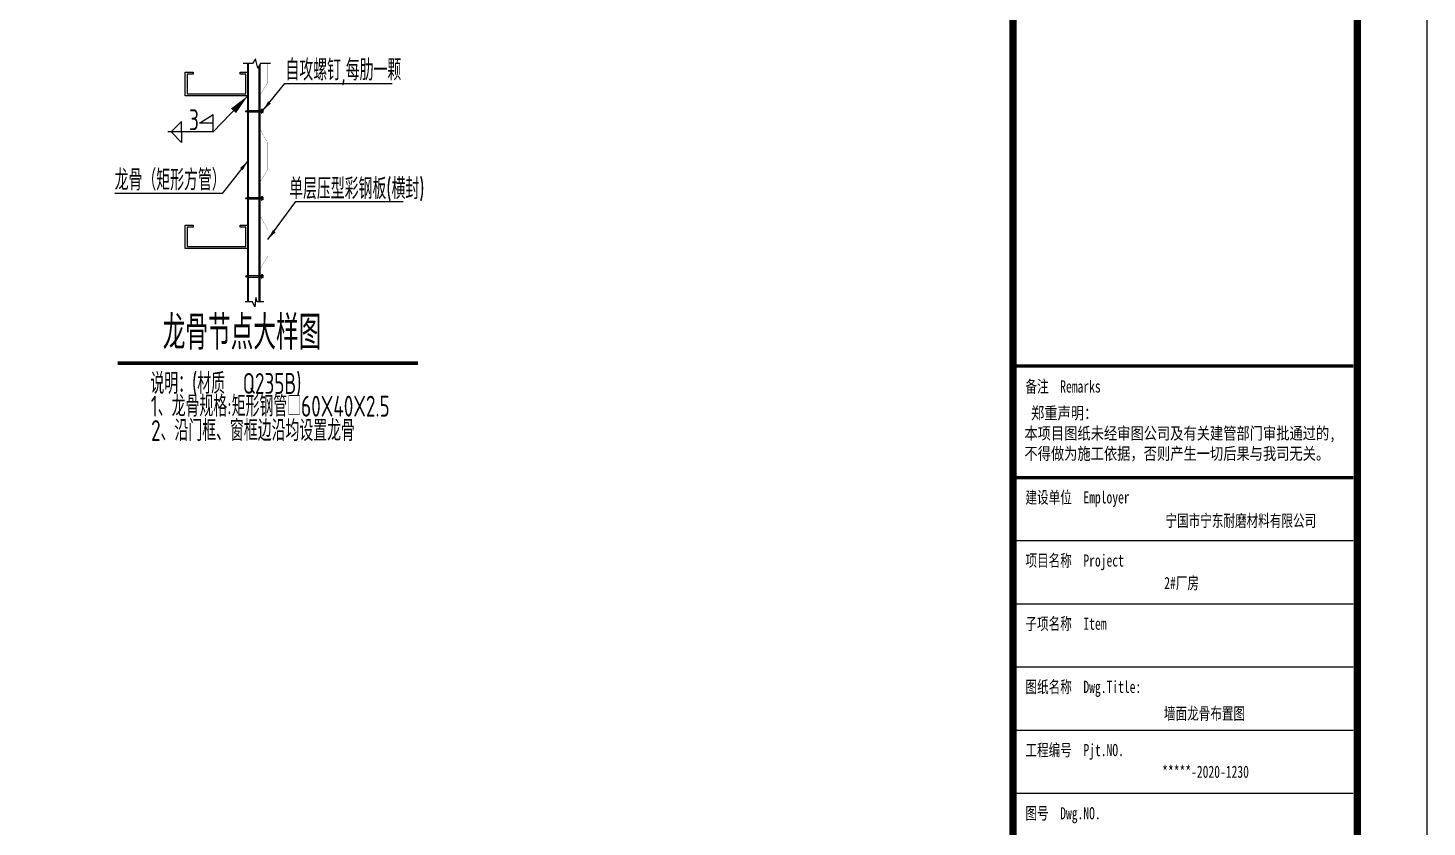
# Model space of a CAD drawing. Extents: x -33967 to 1773478, y -1022458 to -784650.
# Drawn here: x 1600384 to 1640606, y -999937 to -976974 of the extents above; entities that cross this region are included whole.
import ezdxf
from ezdxf.enums import TextEntityAlignment as Align

# ---------------------------------------------------------------- set-up
doc = ezdxf.new("R2010")
doc.units = 0
doc.header["$LTSCALE"] = 1000
doc.header["$MEASUREMENT"] = 0
for name, color, linetype in [('AXIS', 3, 'Continuous'), ('LT', 27, 'Continuous'), ('PUB_TEXT', 7, 'Continuous'), ('PUB_TITLE', 4, 'Continuous'), ('TEXT', 7, 'Continuous'), ('WELD', 7, 'Continuous')]:
    doc.layers.add(name, color=color, linetype=linetype)
doc.layers.add('DIM_SYMB', color=3, linetype='Continuous', transparency=0.9)
doc.styles.add('_gyy_title_ST', font='', dxfattribs={"width": 0.8})
doc.styles.add('_TCH_DIM_T3', font='SIMPLEX', dxfattribs={"width": 0.705882, "bigfont": 'GBCBIG'})
doc.styles.get("Standard").update_dxf_attribs({"font": 'gbenor.shx', "bigfont": 'gbcbig.shx'})
doc.styles.add('标准字体', font='tssdeng.shx', dxfattribs={"width": 0.7, "bigfont": 'tssdchn.shx'})
doc.styles.get('_gyy_title_ST').set_extended_font_data('SimSun')
doc.dimstyles.new('TCH-200-1', dxfattribs={"dimtxt": 595, "dimasz": 200, "dimexe": 500, "dimexo": 600, "dimgap": 252.5, "dimtad": 1, "dimdec": 0, "dimzin": 0, "dimdsep": 46, "dimtxsty": '_TCH_DIM_T3', "dimblk": 'ARCHTICK', "dimcen": 0.09, "dimclrd": 3, "dimclre": 3, "dimclrt": 7, "dimazin": 2, "dimtfac": 1, "dimtdec": 0, "dimtix": 1, "dimtmove": 2, "dimatfit": 3, "dimfxl": 1, "dimtolj": 1, "dimtzin": 0, "dimarcsym": 0})
doc.dimstyles.new('TSSD_LEADER_STYLE_600.0', dxfattribs={"dimtxt": 0.18, "dimasz": 600, "dimexe": 0.18, "dimexo": 0.0625, "dimgap": 0.09, "dimtad": 0, "dimtih": 1, "dimtoh": 1, "dimdec": 4, "dimzin": 0, "dimdsep": 46, "dimtxsty": 'Standard', "dimcen": 0.09, "dimadec": 0, "dimazin": 0, "dimtfac": 1, "dimtdec": 4, "dimtofl": 0, "dimtmove": 0, "dimatfit": 3, "dimfxl": 1, "dimtolj": 1, "dimtzin": 0, "dimarcsym": 0})

# ---------------------------------------------------------------- blocks, each defined once
blk = doc.blocks.new('_WELD001')
at = {"linetype": 'ByBlock'}
h = blk.add_hatch(color=0, dxfattribs=at)
h.paths.add_polyline_path([(0.8, 0.5), (0, 1), (0, 0.5)], flags=16)
edge = h.paths.add_edge_path()
edge.add_line((0.8, 0.5), (0, 1))
edge.add_line((0, 0.5), (0.8, 0.5))
edge.add_line((0, 0), (0, 1))
at = {"color": 0, "linetype": 'ByBlock'}
for p, q in [((0, 0), (0, 1)), ((0.8, 0.5), (0, 1)), ((0, 0.5), (0.8, 0.5))]:
    blk.add_line(p, q, dxfattribs=at)
blk = doc.blocks.new('_WELD004')
at = {"color": 0, "linetype": 'ByBlock'}
for p, q in [((0, 1), (1, 0)), ((0, 0), (0, 1))]:
    blk.add_line(p, q, dxfattribs=at)
blk = doc.blocks.new('_ArchTick')
at = {"color": 0, "linetype": 'ByBlock', "const_width": 0.4}
blk.add_lwpolyline([(-0.5, -0.5), (0.5, 0.5)], dxfattribs=at)
blk = doc.blocks.new('*X15')
at = {"color": 0}
for p, q in [((903710.7, -307545.5), (903713.7, -307542.6)), ((903710.7, -307554.3), (903716.7, -307548.3)), ((903710.7, -307563.2), (903716.7, -307557.2)), ((903710.7, -307572), (903716.7, -307566)), ((903710.7, -307580.9), (903716.7, -307574.9)), ((903710.7, -307589.7), (903716.7, -307583.7)), ((903710.7, -307598.5), (903716.7, -307592.5)), ((903712.2, -307606), (903716.1, -307602))]:
    blk.add_line(p, q, dxfattribs=at)
blk = doc.blocks.new('AUDIT_I_040821143925-1')
at = {"linetype": 'Continuous', "ltscale": 20, "xscale": -0.899999999919668, "yscale": 0.8999999999068677, "zscale": 0.9, "rotation": 269.9996944201824}
blk.add_blockref('*X15', (276843.2, -813343.8), dxfattribs=at)
blk = doc.blocks.new('GD')
at = {"linetype": 'Continuous', "ltscale": 20}
for p, q in [((0, 1.3), (15, 3.6)), ((0, -1.3), (0, 1.3)), ((15, 3.6), (137.5, 3.6)), ((108.1, -3.6), (108.1, 3.6)), ((137.5, -9.7), (137.5, 9.7)), ((137.5, 9.7), (140.8, 9.7)), ((140.8, -9.7), (140.8, 9.7)), ((148.5, 7.5), (140.8, 7.5)), ((148.5, 3.4), (140.8, 3.4)), ((150, -5.5), (150, 5.4)), ((0, -1.3), (15, -3.6)), ((15, -3.6), (137.5, -3.6)), ((137.5, -9.7), (140.8, -9.7)), ((148.5, -3.4), (140.8, -3.4)), ((148.5, -7.5), (140.8, -7.5))]:
    blk.add_line(p, q, dxfattribs=at)
blk.add_ellipse((148.5, 5.4), major_axis=(0, 2.08), ratio=0.698493, start_param=3.141597, end_param=6.28319, dxfattribs=at)
at = {"linetype": 'Continuous', "ltscale": 20, "extrusion": (0, 0, -1)}
for centre, major_axis, ratio, start_param, end_param in [((148.5, 0), (0, 3.37), 0.429967, -0.000017, 3.141602), ((148.5, -5.5), (0, 2.08), 0.698493, -0.000005, 3.141588)]:
    blk.add_ellipse(centre, major_axis=major_axis, ratio=ratio, start_param=start_param, end_param=end_param, dxfattribs=at)
at = {"layer": 'PUB_TEXT', "xscale": 1.825602383585646, "yscale": 1.341960000107064, "zscale": 1.34196}
blk.add_blockref('AUDIT_I_040821143925-1', (0, 0), dxfattribs=at)

msp = doc.modelspace()

# ---------------------------------------------------------------- linework, layer by layer
at = {"const_width": 6, "elevation": -86.1}
msp.add_lwpolyline([(1607063.8, -984847.2), (1607063.8, -983881.5), (1607283.1, -983528.2), (1607283.1, -982780.2), (1607063.8, -982386.4), (1607063.8, -981386.2), (1607279.5, -981035.8), (1607279.5, -980287.7), (1607060.2, -979893.9), (1607060.2, -978893.8), (1607279.5, -978540.5), (1607279.5, -977995.1)], dxfattribs=at)
at = {"layer": 'DIM_SYMB', "const_width": 105}
msp.add_lwpolyline([(1602961.7, -986604.9), (1611601.5, -986604.9)], dxfattribs=at)
at = {"layer": 'LT'}
for points in [[(1607357.2, -977995.1), (1607072.5, -977995.1), (1606989, -978125.4), (1606925.2, -977855.8), (1606841.3, -977995.1), (1606573.7, -977995.1)], [(1606707.5, -984847.2), (1606707.5, -977995.1)], [(1606727.5, -984847.2), (1606727.5, -977995.1)], [(1607025, -978069.2), (1607025, -984847.2)], [(1607045, -978038), (1607045, -984847.2)], [(1607164.8, -984847.2), (1606972.3, -984847.2), (1606937.8, -984716.9), (1606907.7, -984986.5), (1606841.3, -984847.2), (1606626.4, -984847.2)]]:
    msp.add_lwpolyline(points, dxfattribs=at)
for points in [[(1604963.9, -978864.3), (1606651.3, -978864.3), (1606651.3, -978301.9), (1606482.5, -978301.9), (1606482.5, -978245.7), (1606707.5, -978245.7), (1606707.5, -978920.6), (1604907.7, -978920.6), (1604907.7, -978245.7), (1605132.7, -978245.7), (1605132.7, -978301.9), (1604963.9, -978301.9)], [(1604963.9, -983257.6), (1606651.3, -983257.6), (1606651.3, -982695.2), (1606482.5, -982695.2), (1606482.5, -982638.9), (1606707.5, -982638.9), (1606707.5, -983313.9), (1604907.7, -983313.9), (1604907.7, -982638.9), (1605132.7, -982638.9), (1605132.7, -982695.2), (1604963.9, -982695.2)]]:
    msp.add_lwpolyline(points, close=True, dxfattribs=at)
at = {"layer": 'PUB_TITLE'}
for p, q in [((1638484.4, -986685.3), (1628707.5, -986685.3)), ((1638484.4, -991713.4), (1628707.5, -991713.4)), ((1638484.4, -993529.1), (1628707.5, -993529.1)), ((1638484.4, -995344.8), (1628707.5, -995344.8)), ((1638484.4, -997160.6), (1628707.5, -997160.6)), ((1638484.4, -998976.3), (1628707.5, -998976.3))]:
    msp.add_line(p, q, dxfattribs=at)
msp.add_lwpolyline([(1521806.5, -1022458.4), (1640606.5, -1022458.4), (1640606.5, -938458.4), (1521806.5, -938458.4)], close=True, dxfattribs=at)
at = {"layer": 'PUB_TITLE', "const_width": 212.1}
for points in [[(1524626.8, -1021044.2), (1524626.8, -939872.6), (1638606.5, -939872.6), (1638606.5, -1021044.2)], [(1628707.5, -939872.6), (1638606.5, -939872.6), (1638606.5, -1021044.2), (1628707.5, -1021044.2)]]:
    msp.add_lwpolyline(points, close=True, dxfattribs=at)
at = {"layer": 'PUB_TITLE', "const_width": 97.8}
for points in [[(1628707.5, -986685.3), (1638484.4, -986685.3)], [(1628707.5, -989897.7), (1638484.4, -989897.7)]]:
    msp.add_lwpolyline(points, dxfattribs=at)
at = {"layer": 'WELD'}
msp.add_line((1605712.6, -979961.6), (1604400.6, -979961.6), dxfattribs=at)

# ---------------------------------------------------------------- block references
at = {"layer": 'PUB_TEXT', "xscale": -3.374662497866666, "yscale": 5.624437499995111, "zscale": 5.624437499999999, "rotation": 180}
for p in [(1606633.4, -979362.7, -86.1), (1606633.4, -981867.9, -86.1), (1606633.4, -984111.1, -86.1)]:
    msp.add_blockref('GD', p, dxfattribs=at)
at = {"layer": 'WELD'}
for name, p, xscale, yscale, zscale in [('_WELD004', (1604800.6, -979961.6), -300.0000000000001, 300.0000000000001, 300.0000000000001), ('_WELD001', (1605712.6, -979961.6), -500.0000000000002, 500.0000000000002, 500.0000000000002)]:
    msp.add_blockref(name, p, dxfattribs=dict(at, xscale=xscale, yscale=yscale, zscale=zscale))
at = {"layer": 'WELD', "xscale": 300.0000000000001, "yscale": 300.0000000000001, "zscale": 300.0000000000001, "rotation": 180}
msp.add_blockref('_WELD004', (1604800.6, -979961.6), dxfattribs=at)

# ---------------------------------------------------------------- texts
at = {"layer": 'PUB_TEXT', "style": '标准字体', "width": 0.7}
msp.add_text('龙骨节点大样图', height=980, dxfattribs=at).set_placement((1604256.4, -986218.1))
at = {"layer": 'PUB_TITLE', "style": '_gyy_title_ST', "width": 0.7}
for s, height, p in [('备注  Remarks', 349.176, (1629060.9, -987451)), ('建设单位  Employer', 349.176, (1629060.9, -990638)), ('项目名称  Project', 349.176, (1629060.9, -992453.7)), ('子项名称  Item', 349.18, (1629060.9, -994269.4)), ('图纸名称  Dwg.Title:', 349.176, (1629060.9, -996085.1)), ('工程编号  Pjt.NO.', 349.176, (1629060.9, -997900.8)), ('图号  Dwg.NO.', 349.176, (1629060.9, -999716.5))]:
    msp.add_text(s, height=height, dxfattribs=at).set_placement(p)
at = {"layer": 'PUB_TITLE', "color": 2, "style": '_gyy_title_ST', "width": 0.7}
for s, height, p in [('宁国市宁东耐磨材料有限公司', 349.176, (1635253.9, -991125.9)), ('2#厂房', 349.18, (1633551.3, -992916.9))]:
    msp.add_text(s, height=height, dxfattribs=at).set_placement(p, align=Align.MIDDLE)
at = {"layer": 'PUB_TITLE', "color": 6, "style": '_gyy_title_ST', "width": 0.7}
msp.add_text('墙面龙骨布置图', height=349.18, dxfattribs=at).set_placement((1634209.9, -996668.8), align=Align.MIDDLE)
at = {"layer": 'PUB_TITLE', "color": 2, "style": '_gyy_title_ST', "width": 0.7}
msp.add_text('*****-2020-1230', height=349.176, dxfattribs=at).set_placement((1634239.3, -998523.4), align=Align.CENTER)
at = {"layer": 'PUB_TITLE', "insert": (1629031.7, -987866.1), "char_height": 349.176, "width": 11173.63, "attachment_point": 1, "style": '_gyy_title_ST'}
msp.add_mtext(' 郑重声明：\\P本项目图纸未经审图公司及有关建管部门审批通过的,\\P不得做为施工依据，否则产生一切后果与我司无关。', dxfattribs=at)
at = {"layer": 'TEXT', "style": '标准字体', "width": 0.7}
for s, p in [('自攻螺钉,每肋一颗', (1607787.4, -978480.6)), ('3', (1605014.8, -979911.6)), ('龙骨（矩形方管）', (1602875.9, -981641.9, -43)), ('单层压型彩钢板(横封)', (1607893.9, -981891.6)), ('说明：(材质  Q235B)', (1603904.3, -987489)), ('1、龙骨规格:矩形钢管□60X40X2.5', (1603915.5, -988143.1)), ('2、沿门框、窗框边沿均设置龙骨', (1603923.3, -988843.5))]:
    msp.add_text(s, height=600, dxfattribs=at).set_placement(p)

# ---------------------------------------------------------------- leaders
at = {"layer": 'AXIS'}
for points in [[(1607139.6, -979343.8), (1607768, -978564.9), (1610850.2, -978564.9)], [(1606707.5, -980795), (1605964.5, -981726.2), (1602882.3, -981726.2)], [(1607283.1, -983054.9), (1608085.4, -981964.3), (1611167.7, -981964.3)]]:
    msp.add_leader(points, dimstyle='TCH-200-1', override={"dimasz": 300}, dxfattribs=at)
at = {"layer": 'WELD'}
msp.add_leader([(1606707.5, -978920.6), (1605712.6, -979961.6)], dimstyle='TSSD_LEADER_STYLE_600.0', dxfattribs=at)

doc.saveas('drawing.dxf')
